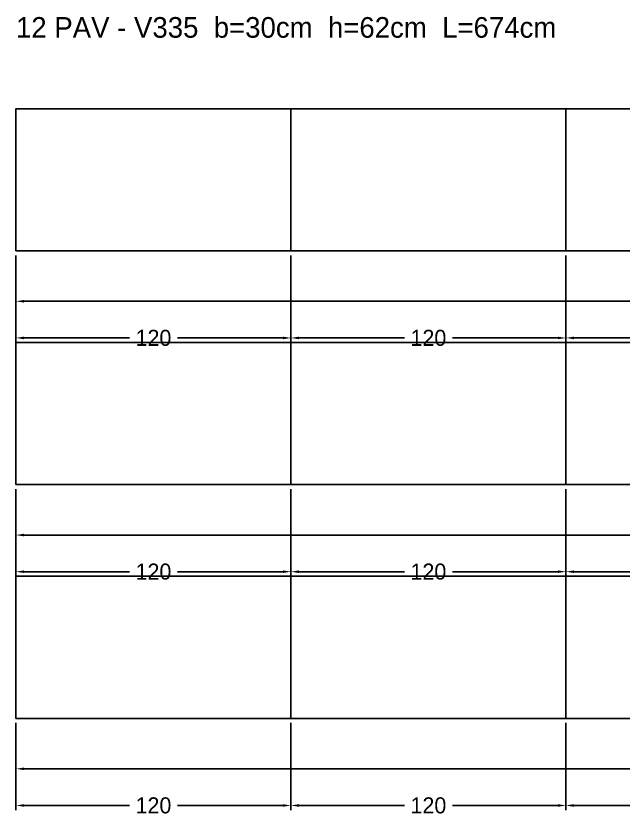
# Model space of a CAD drawing. Header units: metres. Extents: x 180 to 6304, y -11808 to -336.
# Drawn here: x 2170.4 to 2435.4, y -11702 to -11353 of the extents above; entities that cross this region are included whole.
import ezdxf

# ---------------------------------------------------------------- set-up
doc = ezdxf.new("R2010")
doc.units = ezdxf.units.M
doc.layers.add('COTA', color=3, linetype='Continuous')
doc.dimstyles.new('COTA_VIG', dxfattribs={"dimtxt": 7, "dimasz": 3.5, "dimexe": 2, "dimexo": 2, "dimgap": 1.5, "dimtad": 1, "dimdec": 1, "dimcen": 2.5, "dimclrd": 3, "dimclre": 3, "dimclrt": 3, "dimazin": 3, "dimtfac": 1, "dimtmove": 0, "dimatfit": 3})

# ---------------------------------------------------------------- blocks, each defined once
blk = doc.blocks.new('_CLOSEDFILLED')
at = {"color": 0, "linetype": 'BYBLOCK'}
blk.add_solid([(-1, 0.164), (0, 0), (-1, -0.164)], dxfattribs=at)
blk = doc.blocks.new('*D538')
at = {"color": 3}
for p, q in [((2170.45, -11661.44), (2170.45, -11683.44)), ((2844.45, -11661.44), (2844.45, -11683.44)), ((2173.95, -11681.44), (2496.95, -11681.44)), ((2517.95, -11681.44), (2840.95, -11681.44))]:
    blk.add_line(p, q, dxfattribs=at)
at = {"layer": 'Defpoints'}
for p in [(2170.45, -11659.44), (2844.45, -11659.44), (2170.45, -11681.44)]:
    blk.add_point(p, dxfattribs=at)
at = {"layer": 'COTA', "color": 3, "xscale": 3.5, "yscale": 3.5, "rotation": 180}
blk.add_blockref('_CLOSEDFILLED', (2170.45, -11681.44), dxfattribs=at)
at = {"layer": 'COTA', "color": 3, "xscale": 3.5, "yscale": 3.5}
blk.add_blockref('_CLOSEDFILLED', (2844.45, -11681.44), dxfattribs=at)
at = {"layer": 'COTA', "color": 3, "insert": (2507.45, -11681.44), "char_height": 7, "attachment_point": 5}
blk.add_mtext('674', dxfattribs=at)
blk = doc.blocks.new('*D539')
at = {"color": 3}
for p, q in [((2170.45, -11661.44), (2170.45, -11699.44)), ((2290.45, -11661.44), (2290.45, -11699.44)), ((2173.95, -11697.44), (2219.95, -11697.44)), ((2240.95, -11697.44), (2286.95, -11697.44))]:
    blk.add_line(p, q, dxfattribs=at)
at = {"layer": 'Defpoints'}
for p in [(2170.45, -11659.44), (2290.45, -11659.44), (2170.45, -11697.44)]:
    blk.add_point(p, dxfattribs=at)
at = {"layer": 'COTA', "color": 3, "xscale": 3.5, "yscale": 3.5, "rotation": 180}
blk.add_blockref('_CLOSEDFILLED', (2170.45, -11697.44), dxfattribs=at)
at = {"layer": 'COTA', "color": 3, "xscale": 3.5, "yscale": 3.5}
blk.add_blockref('_CLOSEDFILLED', (2290.45, -11697.44), dxfattribs=at)
at = {"layer": 'COTA', "color": 3, "insert": (2230.45, -11697.44), "char_height": 7, "attachment_point": 5}
blk.add_mtext('120', dxfattribs=at)
blk = doc.blocks.new('*D540')
at = {"color": 3}
for p, q in [((2290.45, -11661.44), (2290.45, -11699.44)), ((2410.45, -11661.44), (2410.45, -11699.44)), ((2293.95, -11697.44), (2339.95, -11697.44)), ((2360.95, -11697.44), (2406.95, -11697.44))]:
    blk.add_line(p, q, dxfattribs=at)
at = {"layer": 'Defpoints'}
for p in [(2290.45, -11659.44), (2410.45, -11659.44), (2290.45, -11697.44)]:
    blk.add_point(p, dxfattribs=at)
at = {"layer": 'COTA', "color": 3, "xscale": 3.5, "yscale": 3.5, "rotation": 180}
blk.add_blockref('_CLOSEDFILLED', (2290.45, -11697.44), dxfattribs=at)
at = {"layer": 'COTA', "color": 3, "xscale": 3.5, "yscale": 3.5}
blk.add_blockref('_CLOSEDFILLED', (2410.45, -11697.44), dxfattribs=at)
at = {"layer": 'COTA', "color": 3, "insert": (2350.45, -11697.44), "char_height": 7, "attachment_point": 5}
blk.add_mtext('120', dxfattribs=at)
blk = doc.blocks.new('*D541')
at = {"color": 3}
for p, q in [((2410.45, -11661.44), (2410.45, -11699.44)), ((2530.45, -11661.44), (2530.45, -11699.44)), ((2413.95, -11697.44), (2459.95, -11697.44)), ((2480.95, -11697.44), (2526.95, -11697.44))]:
    blk.add_line(p, q, dxfattribs=at)
at = {"layer": 'Defpoints'}
for p in [(2410.45, -11659.44), (2530.45, -11659.44), (2410.45, -11697.44)]:
    blk.add_point(p, dxfattribs=at)
at = {"layer": 'COTA', "color": 3, "xscale": 3.5, "yscale": 3.5, "rotation": 180}
blk.add_blockref('_CLOSEDFILLED', (2410.45, -11697.44), dxfattribs=at)
at = {"layer": 'COTA', "color": 3, "xscale": 3.5, "yscale": 3.5}
blk.add_blockref('_CLOSEDFILLED', (2530.45, -11697.44), dxfattribs=at)
at = {"layer": 'COTA', "color": 3, "insert": (2470.45, -11697.44), "char_height": 7, "attachment_point": 5}
blk.add_mtext('120', dxfattribs=at)
blk = doc.blocks.new('*D546')
at = {"color": 3}
for p, q in [((2170.45, -11559.44), (2170.45, -11581.44)), ((2844.45, -11559.44), (2844.45, -11581.44)), ((2173.95, -11579.44), (2496.95, -11579.44)), ((2517.95, -11579.44), (2840.95, -11579.44))]:
    blk.add_line(p, q, dxfattribs=at)
at = {"layer": 'Defpoints'}
for p in [(2170.45, -11557.44), (2844.45, -11557.44), (2170.45, -11579.44)]:
    blk.add_point(p, dxfattribs=at)
at = {"layer": 'COTA', "color": 3, "xscale": 3.5, "yscale": 3.5, "rotation": 180}
blk.add_blockref('_CLOSEDFILLED', (2170.45, -11579.44), dxfattribs=at)
at = {"layer": 'COTA', "color": 3, "xscale": 3.5, "yscale": 3.5}
blk.add_blockref('_CLOSEDFILLED', (2844.45, -11579.44), dxfattribs=at)
at = {"layer": 'COTA', "color": 3, "insert": (2507.45, -11579.44), "char_height": 7, "attachment_point": 5}
blk.add_mtext('674', dxfattribs=at)
blk = doc.blocks.new('*D547')
at = {"color": 3}
for p, q in [((2170.45, -11559.44), (2170.45, -11597.44)), ((2290.45, -11559.44), (2290.45, -11597.44)), ((2173.95, -11595.44), (2219.95, -11595.44)), ((2240.95, -11595.44), (2286.95, -11595.44))]:
    blk.add_line(p, q, dxfattribs=at)
at = {"layer": 'Defpoints'}
for p in [(2170.45, -11557.44), (2290.45, -11557.44), (2170.45, -11595.44)]:
    blk.add_point(p, dxfattribs=at)
at = {"layer": 'COTA', "color": 3, "xscale": 3.5, "yscale": 3.5, "rotation": 180}
blk.add_blockref('_CLOSEDFILLED', (2170.45, -11595.44), dxfattribs=at)
at = {"layer": 'COTA', "color": 3, "xscale": 3.5, "yscale": 3.5}
blk.add_blockref('_CLOSEDFILLED', (2290.45, -11595.44), dxfattribs=at)
at = {"layer": 'COTA', "color": 3, "insert": (2230.45, -11595.44), "char_height": 7, "attachment_point": 5}
blk.add_mtext('120', dxfattribs=at)
blk = doc.blocks.new('*D548')
at = {"color": 3}
for p, q in [((2290.45, -11559.44), (2290.45, -11597.44)), ((2410.45, -11559.44), (2410.45, -11597.44)), ((2293.95, -11595.44), (2339.95, -11595.44)), ((2360.95, -11595.44), (2406.95, -11595.44))]:
    blk.add_line(p, q, dxfattribs=at)
at = {"layer": 'Defpoints'}
for p in [(2290.45, -11557.44), (2410.45, -11557.44), (2290.45, -11595.44)]:
    blk.add_point(p, dxfattribs=at)
at = {"layer": 'COTA', "color": 3, "xscale": 3.5, "yscale": 3.5, "rotation": 180}
blk.add_blockref('_CLOSEDFILLED', (2290.45, -11595.44), dxfattribs=at)
at = {"layer": 'COTA', "color": 3, "xscale": 3.5, "yscale": 3.5}
blk.add_blockref('_CLOSEDFILLED', (2410.45, -11595.44), dxfattribs=at)
at = {"layer": 'COTA', "color": 3, "insert": (2350.45, -11595.44), "char_height": 7, "attachment_point": 5}
blk.add_mtext('120', dxfattribs=at)
blk = doc.blocks.new('*D549')
at = {"color": 3}
for p, q in [((2410.45, -11559.44), (2410.45, -11597.44)), ((2530.45, -11559.44), (2530.45, -11597.44)), ((2413.95, -11595.44), (2459.95, -11595.44)), ((2480.95, -11595.44), (2526.95, -11595.44))]:
    blk.add_line(p, q, dxfattribs=at)
at = {"layer": 'Defpoints'}
for p in [(2410.45, -11557.44), (2530.45, -11557.44), (2410.45, -11595.44)]:
    blk.add_point(p, dxfattribs=at)
at = {"layer": 'COTA', "color": 3, "xscale": 3.5, "yscale": 3.5, "rotation": 180}
blk.add_blockref('_CLOSEDFILLED', (2410.45, -11595.44), dxfattribs=at)
at = {"layer": 'COTA', "color": 3, "xscale": 3.5, "yscale": 3.5}
blk.add_blockref('_CLOSEDFILLED', (2530.45, -11595.44), dxfattribs=at)
at = {"layer": 'COTA', "color": 3, "insert": (2470.45, -11595.44), "char_height": 7, "attachment_point": 5}
blk.add_mtext('120', dxfattribs=at)
blk = doc.blocks.new('*D554')
at = {"color": 3}
for p, q in [((2170.45, -11457.44), (2170.45, -11479.44)), ((2844.45, -11457.44), (2844.45, -11479.44)), ((2173.95, -11477.44), (2496.95, -11477.44)), ((2517.95, -11477.44), (2840.95, -11477.44))]:
    blk.add_line(p, q, dxfattribs=at)
at = {"layer": 'Defpoints'}
for p in [(2170.45, -11455.44), (2844.45, -11455.44), (2170.45, -11477.44)]:
    blk.add_point(p, dxfattribs=at)
at = {"layer": 'COTA', "color": 3, "xscale": 3.5, "yscale": 3.5, "rotation": 180}
blk.add_blockref('_CLOSEDFILLED', (2170.45, -11477.44), dxfattribs=at)
at = {"layer": 'COTA', "color": 3, "xscale": 3.5, "yscale": 3.5}
blk.add_blockref('_CLOSEDFILLED', (2844.45, -11477.44), dxfattribs=at)
at = {"layer": 'COTA', "color": 3, "insert": (2507.45, -11477.44), "char_height": 7, "attachment_point": 5}
blk.add_mtext('674', dxfattribs=at)
blk = doc.blocks.new('*D555')
at = {"color": 3}
for p, q in [((2170.45, -11457.44), (2170.45, -11495.44)), ((2290.45, -11457.44), (2290.45, -11495.44)), ((2173.95, -11493.44), (2219.95, -11493.44)), ((2240.95, -11493.44), (2286.95, -11493.44))]:
    blk.add_line(p, q, dxfattribs=at)
at = {"layer": 'Defpoints'}
for p in [(2170.45, -11455.44), (2290.45, -11455.44), (2170.45, -11493.44)]:
    blk.add_point(p, dxfattribs=at)
at = {"layer": 'COTA', "color": 3, "xscale": 3.5, "yscale": 3.5, "rotation": 180}
blk.add_blockref('_CLOSEDFILLED', (2170.45, -11493.44), dxfattribs=at)
at = {"layer": 'COTA', "color": 3, "xscale": 3.5, "yscale": 3.5}
blk.add_blockref('_CLOSEDFILLED', (2290.45, -11493.44), dxfattribs=at)
at = {"layer": 'COTA', "color": 3, "insert": (2230.45, -11493.44), "char_height": 7, "attachment_point": 5}
blk.add_mtext('120', dxfattribs=at)
blk = doc.blocks.new('*D556')
at = {"color": 3}
for p, q in [((2290.45, -11457.44), (2290.45, -11495.44)), ((2410.45, -11457.44), (2410.45, -11495.44)), ((2293.95, -11493.44), (2339.95, -11493.44)), ((2360.95, -11493.44), (2406.95, -11493.44))]:
    blk.add_line(p, q, dxfattribs=at)
at = {"layer": 'Defpoints'}
for p in [(2290.45, -11455.44), (2410.45, -11455.44), (2290.45, -11493.44)]:
    blk.add_point(p, dxfattribs=at)
at = {"layer": 'COTA', "color": 3, "xscale": 3.5, "yscale": 3.5, "rotation": 180}
blk.add_blockref('_CLOSEDFILLED', (2290.45, -11493.44), dxfattribs=at)
at = {"layer": 'COTA', "color": 3, "xscale": 3.5, "yscale": 3.5}
blk.add_blockref('_CLOSEDFILLED', (2410.45, -11493.44), dxfattribs=at)
at = {"layer": 'COTA', "color": 3, "insert": (2350.45, -11493.44), "char_height": 7, "attachment_point": 5}
blk.add_mtext('120', dxfattribs=at)
blk = doc.blocks.new('*D557')
at = {"color": 3}
for p, q in [((2410.45, -11457.44), (2410.45, -11495.44)), ((2530.45, -11457.44), (2530.45, -11495.44)), ((2413.95, -11493.44), (2459.95, -11493.44)), ((2480.95, -11493.44), (2526.95, -11493.44))]:
    blk.add_line(p, q, dxfattribs=at)
at = {"layer": 'Defpoints'}
for p in [(2410.45, -11455.44), (2530.45, -11455.44), (2410.45, -11493.44)]:
    blk.add_point(p, dxfattribs=at)
at = {"layer": 'COTA', "color": 3, "xscale": 3.5, "yscale": 3.5, "rotation": 180}
blk.add_blockref('_CLOSEDFILLED', (2410.45, -11493.44), dxfattribs=at)
at = {"layer": 'COTA', "color": 3, "xscale": 3.5, "yscale": 3.5}
blk.add_blockref('_CLOSEDFILLED', (2530.45, -11493.44), dxfattribs=at)
at = {"layer": 'COTA', "color": 3, "insert": (2470.45, -11493.44), "char_height": 7, "attachment_point": 5}
blk.add_mtext('120', dxfattribs=at)

msp = doc.modelspace()

# ---------------------------------------------------------------- linework, layer by layer
at = {"layer": 'Paineis'}
for points in [[(2170.45, -11455.44), (2290.45, -11455.44), (2290.45, -11393.44), (2170.45, -11393.44)], [(2290.45, -11455.44), (2410.45, -11455.44), (2410.45, -11393.44), (2290.45, -11393.44)], [(2410.45, -11455.44), (2530.45, -11455.44), (2530.45, -11393.44), (2410.45, -11393.44)], [(2170.45, -11557.44), (2290.45, -11557.44), (2290.45, -11495.44), (2170.45, -11495.44)], [(2290.45, -11557.44), (2410.45, -11557.44), (2410.45, -11495.44), (2290.45, -11495.44)], [(2410.45, -11557.44), (2530.45, -11557.44), (2530.45, -11495.44), (2410.45, -11495.44)], [(2170.45, -11659.44), (2290.45, -11659.44), (2290.45, -11597.44), (2170.45, -11597.44)], [(2290.45, -11659.44), (2410.45, -11659.44), (2410.45, -11597.44), (2290.45, -11597.44)], [(2410.45, -11659.44), (2530.45, -11659.44), (2530.45, -11597.44), (2410.45, -11597.44)]]:
    msp.add_lwpolyline(points, close=True, dxfattribs=at)

# ---------------------------------------------------------------- texts
at = {"layer": 'NOMENCLATURA', "insert": (2170.45, -11353.44), "char_height": 9, "attachment_point": 1}
msp.add_mtext('12 PAV - V335  b=30cm  h=62cm  L=674cm', dxfattribs=at)

# ---------------------------------------------------------------- dimensions: what is measured, and where the dimension line sits
at = {"layer": 'COTA'}
for base, p1, p2, picture, middle in [((2170.45, -11477.44), (2170.45, -11455.44), (2844.45, -11455.44), '*D554', (2507.45, -11477.44)), ((2170.45, -11493.44), (2170.45, -11455.44), (2290.45, -11455.44), '*D555', (2230.45, -11493.44)), ((2290.45, -11493.44), (2290.45, -11455.44), (2410.45, -11455.44), '*D556', (2350.45, -11493.44)), ((2410.45, -11493.44), (2410.45, -11455.44), (2530.45, -11455.44), '*D557', (2470.45, -11493.44)), ((2170.45, -11579.44), (2170.45, -11557.44), (2844.45, -11557.44), '*D546', (2507.45, -11579.44)), ((2170.45, -11595.44), (2170.45, -11557.44), (2290.45, -11557.44), '*D547', (2230.45, -11595.44)), ((2290.45, -11595.44), (2290.45, -11557.44), (2410.45, -11557.44), '*D548', (2350.45, -11595.44)), ((2410.45, -11595.44), (2410.45, -11557.44), (2530.45, -11557.44), '*D549', (2470.45, -11595.44)), ((2170.45, -11681.44), (2170.45, -11659.44), (2844.45, -11659.44), '*D538', (2507.45, -11681.44)), ((2170.45, -11697.44), (2170.45, -11659.44), (2290.45, -11659.44), '*D539', (2230.45, -11697.44)), ((2290.45, -11697.44), (2290.45, -11659.44), (2410.45, -11659.44), '*D540', (2350.45, -11697.44)), ((2410.45, -11697.44), (2410.45, -11659.44), (2530.45, -11659.44), '*D541', (2470.45, -11697.44))]:
    dim = msp.add_linear_dim(base=base, p1=p1, p2=p2, dimstyle='COTA_VIG', dxfattribs=at)
    dim.commit()
    dim.dimension.update_dxf_attribs({"geometry": picture, "text_midpoint": middle})

doc.saveas('drawing.dxf')
